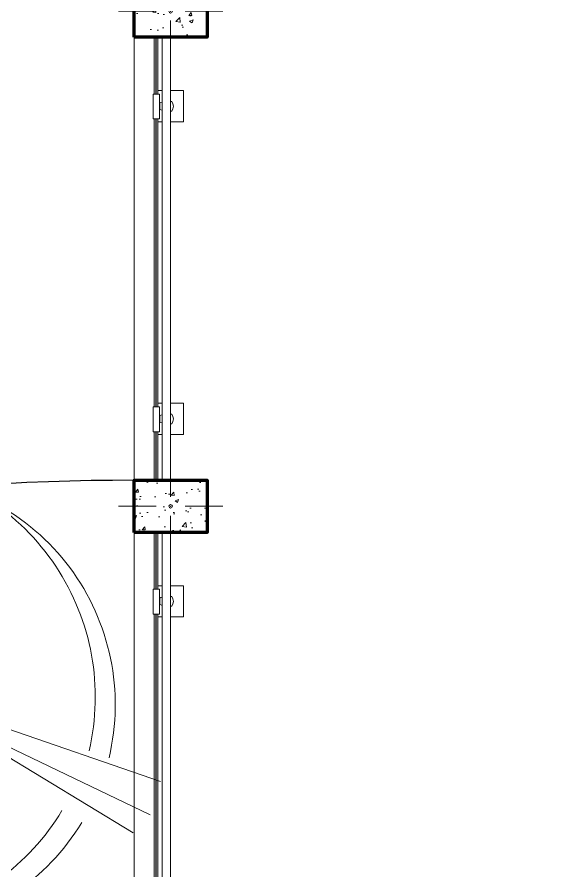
# Model space of a CAD drawing. Header units: metres. Extents: x 28 to 239, y -1 to 113.
# Drawn here: x 119.18 to 121.778, y 69.763 to 73.859 of the extents above; entities that cross this region are included whole.
import ezdxf

# ---------------------------------------------------------------- set-up
doc = ezdxf.new("R2010")
doc.units = ezdxf.units.M
for name, color, linetype, lineweight in [('0-ARBOL', 64, 'Continuous', 0), ('A-FLOR-HRAL', 11, 'Continuous', 9), ('COLUMNAS 50', 32, 'Continuous', 70), ('GRAFO 0 BLANCO', 7, 'Continuous', 0)]:
    doc.layers.add(name, color=color, linetype=linetype, lineweight=lineweight)

# ---------------------------------------------------------------- blocks, each defined once
blk = doc.blocks.new('columna pasillos')
at = {"layer": 'GRAFO 0 BLANCO'}
h = blk.add_hatch(dxfattribs=at)
h.set_pattern_fill('AR-CONC', color=256, scale=0.024, angle=-90)
h.set_pattern_definition([(320, (0, 0), (-0.015060515, -0.17214244), [0.018, -0.198]), (265, (0, 0), (0.18052611, 0.03330032), [0.0144, -0.1584]), (10.45144, (-0.00126, -0.01435), (0.1654656, -0.13884213), [0.01529765, -0.16827411]), (316.1842, (0.048, -7e-10), (-0.03972463, -0.25613792), [0.027, -0.297]), (6.63563, (0.0447, -0.02134), (0.23378846, -0.22431887), [0.02294648, -0.2524113]), (261.18416, (0.048, -7e-10), (0.23378846, -0.22431887), [0.0216, -0.2376]), (291, (0.036, -0.024), (-0.096628536, -0.14325769), [0.018, -0.198]), (236, (0.036, -0.024), (0.17403601, -0.05839568), [0.0144, -0.1584]), (341.45144, (0.02795, -0.03594), (0.07740747, -0.20165337), [0.01529765, -0.16827411]), (307.5, (0, 0), (0.079894525, -0.002918366), [0, -0.15648, 0, -0.1608, 0, -0.159]), (277.5, (0, 0), (0.09465881, -0.06313669), [0, -0.09168, 0, -0.15288, 0, -0.0606]), (237.5, (7e-10, 0.05352), (-0.005413171, -0.128117385), [0, -0.06, 0, -0.1872, 0, -0.2484]), (227.5, (1e-09, 0.07752), (0.024025194, -0.13996468), [0, -0.078, 0, -0.12432, 0, -0.1764])])
h.paths.add_polyline_path([(-235.5347, 35.024), (-235.7847, 35.024), (-235.7847, 34.674), (-235.5347, 34.674)])
h.paths.add_polyline_path([(-235.651, 34.849, -1), (-235.6684, 34.849, -1)], flags=16)
at = {"layer": 'COLUMNAS 50', "color": 1, "linetype": 'Continuous', "lineweight": 9}
for p, q in [((-235.6597, 35.099), (-235.6597, 34.919)), ((-235.7047, 34.849), (-235.8847, 34.849)), ((-235.6147, 34.849), (-235.4347, 34.849)), ((-235.6597, 34.779), (-235.6597, 34.599))]:
    blk.add_line(p, q, dxfattribs=at)
at = {"layer": 'COLUMNAS 50', "linetype": 'Continuous'}
blk.add_lwpolyline([(-235.7847, 35.024), (-235.5347, 35.024), (-235.5347, 34.674), (-235.7847, 34.674)], close=True, dxfattribs=at)
at = {"layer": 'COLUMNAS 50', "color": 1, "linetype": 'Continuous', "lineweight": 9}
blk.add_circle((-235.6597, 34.849), 0.00871, dxfattribs=at)
blk.add_point((-235.6597, 34.849), dxfattribs=at)
blk = doc.blocks.new('Barandilla - 50 x 12mm-V31-Nivel 2')
at = {"layer": 'A-FLOR-HRAL'}
for p, q in [((-26.7, 93), (-88, 93)), ((-88, 93), (-88, 18.2)), ((34.1, 93), (13.2, 93)), ((27, 79.4), (57, 79.4)), ((27, 79.4), (27, -39.6)), ((57, 79.4), (57, -39.6)), ((-88, 18.2), (-88, -56.6)), ((24.9, 2.6), (25.1, 33.6)), ((57, -39.6), (27, -39.6)), ((-88, -56.6), (-26.7, -56.6)), ((13.1, -56.6), (34.1, -56.6))]:
    blk.add_line(p, q, dxfattribs=at)
for centre, radius, start, end in [((-0.6, 18.2), 39.4, 144.0345, 215.4043), ((-19.3, -77.8), 119.9, 93.5424, 96.3187), ((-18.3, 114.4), 119.9, 285.3265, 291.1568), ((-19.3, -77.8), 119.9, 68.282, 74.1963), ((-18.3, 114.4), 119.9, 263.1201, 266.0112)]:
    blk.add_arc(centre, radius, start, end, dxfattribs=at)
blk = doc.blocks.new('Barandilla - 50 x 12mm-V8-Nivel 2')
at = {"layer": 'A-FLOR-HRAL'}
for p, q in [((-26.8, 93), (-88, 93)), ((-88, 93), (-88, 18.2)), ((34.1, 93), (13.2, 93)), ((27, 79.4), (57, 79.4)), ((27, 79.4), (27, -39.6)), ((57, 79.4), (57, -39.6)), ((-88, 18.2), (-88, -56.6)), ((24.9, 2.6), (25.1, 33.6)), ((57, -39.6), (27, -39.6)), ((-88, -56.6), (-26.8, -56.6)), ((13.2, -56.6), (34.1, -56.6))]:
    blk.add_line(p, q, dxfattribs=at)
for centre, radius, start, end in [((-0.6, 18.2), 39.4, 144.0345, 215.4043), ((-19.3, -77.8), 119.9, 93.584, 96.3187), ((-18.3, 114.4), 119.9, 285.3761, 291.1568), ((-19.3, -77.8), 119.9, 68.282, 74.1525), ((-18.3, 114.4), 119.9, 263.1201, 265.9625)]:
    blk.add_arc(centre, radius, start, end, dxfattribs=at)
blk = doc.blocks.new('Barandilla - Barandilla-594816-Nivel 2')
at = {"layer": 'A-FLOR-HRAL'}
for p, q in [((109974.1, 63091.3), (109974.1, 62818.4)), ((109982.1, 63091.3), (109982.1, 62818.4)), ((109983.6, 63091.3), (109983.6, 62818.4)), ((109991.6, 63091.3), (109991.6, 62818.4)), ((110012.5, 63091.3), (110012.5, 60966.3)), ((110052.5, 60966.3), (110052.5, 63091.3)), ((109974.1, 62699.4), (109974.1, 61318.4)), ((109982.1, 62699.4), (109982.1, 61318.4)), ((109983.6, 62699.4), (109983.6, 61318.4)), ((109991.6, 62699.4), (109991.6, 61318.4)), ((109974.1, 61199.4), (109974.1, 60966.3)), ((109982.1, 61199.4), (109982.1, 60966.3)), ((109983.6, 61199.4), (109983.6, 60966.3)), ((109991.6, 61199.4), (109991.6, 60966.3))]:
    blk.add_line(p, q, dxfattribs=at)
at = {"rotation": 180}
for name, p in [('Barandilla - 50 x 12mm-V8-Nivel 2', (110025.7, 62778.8)), ('Barandilla - 50 x 12mm-V31-Nivel 2', (110025.7, 61278.8))]:
    blk.add_blockref(name, p, dxfattribs=at)
blk = doc.blocks.new('Barandilla - Barandilla-594866-Nivel 2')
at = {"layer": 'A-FLOR-HRAL'}
for p, q in [((109974.1, 65466.3), (109974.1, 65193.4)), ((109982.1, 65466.3), (109982.1, 65193.4)), ((109983.6, 65466.3), (109983.6, 65193.4)), ((109991.6, 65466.3), (109991.6, 65193.4)), ((110012.5, 65466.3), (110012.5, 63341.3)), ((110052.5, 63341.3), (110052.5, 65466.3)), ((109974.1, 65074.4), (109974.1, 63693.4)), ((109982.1, 65074.4), (109982.1, 63693.4)), ((109983.6, 65074.4), (109983.6, 63693.4)), ((109991.6, 65074.4), (109991.6, 63693.4)), ((109974.1, 63574.4), (109974.1, 63341.3)), ((109982.1, 63574.4), (109982.1, 63341.3)), ((109983.6, 63574.4), (109983.6, 63341.3)), ((109991.6, 63574.4), (109991.6, 63341.3))]:
    blk.add_line(p, q, dxfattribs=at)
at = {"rotation": 180}
for name, p in [('Barandilla - 50 x 12mm-V8-Nivel 2', (110025.7, 65153.8)), ('Barandilla - 50 x 12mm-V31-Nivel 2', (110025.7, 63653.8))]:
    blk.add_blockref(name, p, dxfattribs=at)
blk = doc.blocks.new('ar7')
for p, q in [((88.078, 37.819), (92.005, 20.48)), ((89.377, 37.706), (92.004, 20.38)), ((92.005, 20.48), (90.878, 37.791)), ((92.005, 20.48), (77, 10.03)), ((77.887, 8.721), (91.902, 20.181)), ((78.778, 7.812), (92.005, 20.48)), ((91.904, 20.381), (107.031, 13.13)), ((92.105, 20.479), (106.02, 12.04)), ((107.651, 15.123), (92.105, 20.479))]:
    blk.add_line(p, q)
for centre, radius, start, end in [((90.041, 20.563), 13.703, 98.3934, 219.1798), ((89.554, 20.195), 14.188, 346.8452, 80.3119), ((91.176, 19.739), 13.763, 346.6212, 86.8408), ((91.483, 19.637), 13.649, 103.3596, 210.5357), ((90.169, 20.211), 13.43, 233.0435, 329.4406), ((91.219, 19.74), 13.676, 229.263, 328.8764)]:
    blk.add_arc(centre, radius, start, end)

msp = doc.modelspace()

# ---------------------------------------------------------------- linework, layer by layer
at = {"color": 9, "true_color": 0xc7c8ca}
msp.add_arc((119.7334, 60.4376), 11.1996, 89.96071, 106.7772, dxfattribs=at)
at = {"layer": 'GRAFO 0 BLANCO'}
msp.add_lwpolyline([(119.7411, 55.3632), (130.1411, 55.3632), (130.1411, 88.2872), (119.7411, 88.2872), (119.7411, 55.3632)], dxfattribs=at)

# ---------------------------------------------------------------- block references
at = {"layer": '0-ARBOL', "xscale": 0.07993948551003836, "yscale": 0.07993948551003836, "zscale": 0.07993948551003836}
msp.add_blockref('ar7', (111.2618, 68.9827), dxfattribs=at)
at = {"layer": 'A-FLOR-HRAL', "xscale": 0.001, "yscale": 0.001, "zscale": 0.001}
for name in ['Barandilla - Barandilla-594866-Nivel 2', 'Barandilla - Barandilla-594816-Nivel 2']:
    msp.add_blockref(name, (9.8635, 8.2959), dxfattribs=at)
at = {"layer": 'COLUMNAS 50', "rotation": 89.99999999999999}
for p in [(154.7651, 309.5469), (154.7651, 307.1719)]:
    msp.add_blockref('columna pasillos', p, dxfattribs=at)

doc.saveas('drawing.dxf')
